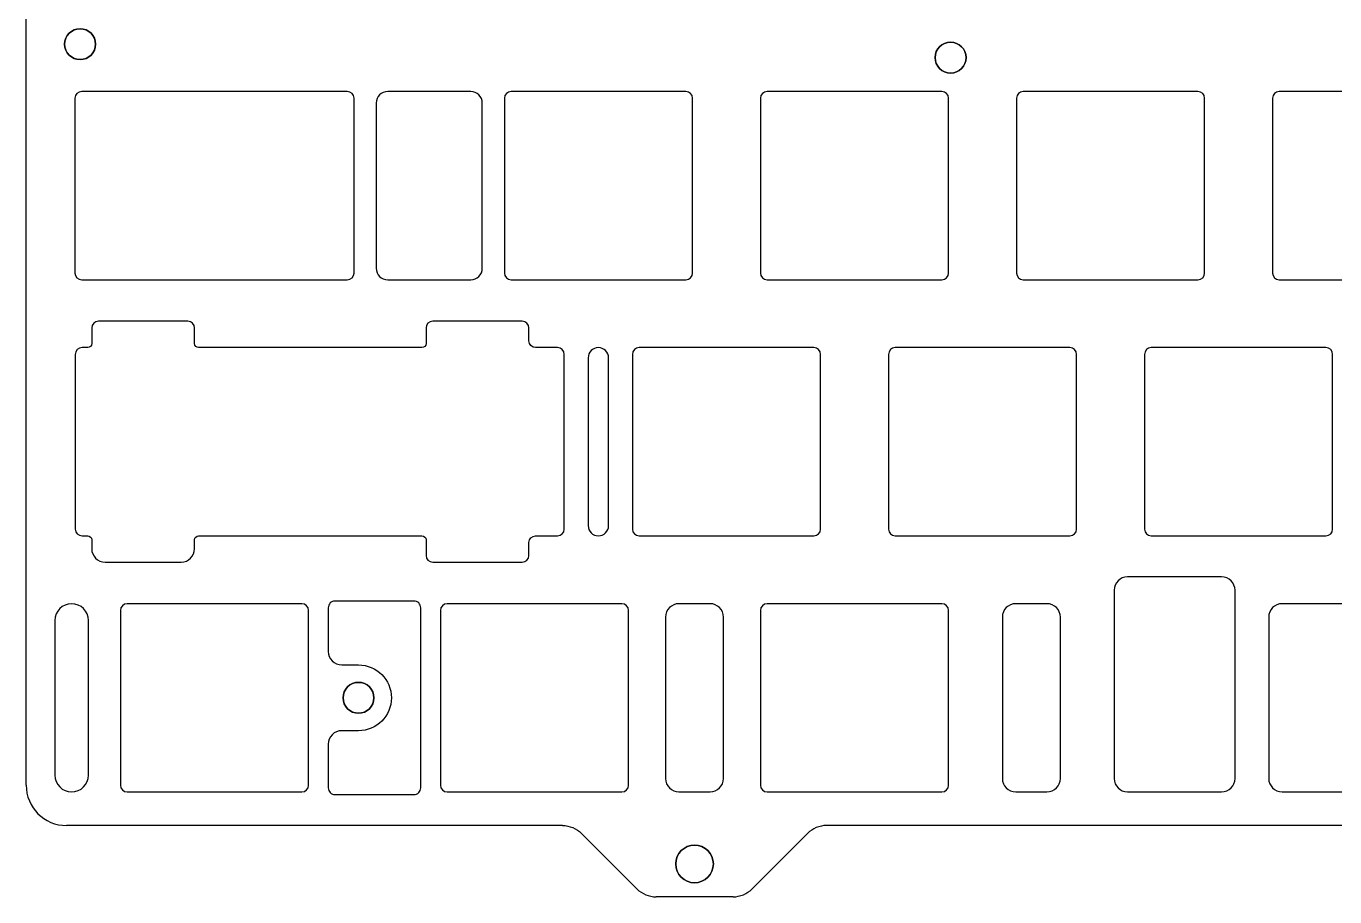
# Model space of a CAD drawing. Header units: millimetres. Extents: x 35 to 382, y 38 to 167.
# Drawn here: x 34.7 to 132, y 37.6 to 102.4 of the extents above; entities that cross this region are included whole.
import ezdxf

# ---------------------------------------------------------------- set-up
doc = ezdxf.new("R2010")
doc.units = ezdxf.units.MM
doc.header["$MEASUREMENT"] = 0

msp = doc.modelspace()

# ---------------------------------------------------------------- linework, layer by layer
for p, q in [((34.669, 45.955), (34.669, 158.968)), ((34.669, 45.955), (34.669, 158.968)), ((58.564, 97.555), (38.802, 97.555)), ((58.564, 97.555), (38.802, 97.555)), ((67.753, 97.555), (61.568, 97.555)), ((67.753, 97.555), (61.568, 97.555)), ((83.757, 97.555), (70.757, 97.555)), ((83.757, 97.555), (70.757, 97.555)), ((102.807, 97.555), (89.807, 97.555)), ((102.807, 97.555), (89.807, 97.555)), ((121.857, 97.555), (108.857, 97.555)), ((121.857, 97.555), (108.857, 97.555)), ((140.907, 97.555), (127.907, 97.555)), ((140.907, 97.555), (127.907, 97.555)), ((38.302, 97.055), (38.302, 84.055)), ((38.302, 97.055), (38.302, 84.055)), ((59.064, 84.055), (59.064, 97.055)), ((59.064, 84.055), (59.064, 97.055)), ((60.716, 96.703), (60.716, 84.407)), ((60.716, 96.703), (60.716, 84.407)), ((68.605, 84.407), (68.605, 96.703)), ((68.605, 84.407), (68.605, 96.703)), ((70.257, 97.055), (70.257, 84.055)), ((70.257, 97.055), (70.257, 84.055)), ((84.257, 84.055), (84.257, 97.055)), ((84.257, 84.055), (84.257, 97.055)), ((89.307, 97.055), (89.307, 84.055)), ((89.307, 97.055), (89.307, 84.055)), ((103.307, 84.055), (103.307, 97.055)), ((103.307, 84.055), (103.307, 97.055)), ((108.357, 97.055), (108.357, 84.055)), ((108.357, 97.055), (108.357, 84.055)), ((122.357, 84.055), (122.357, 97.055)), ((122.357, 84.055), (122.357, 97.055)), ((127.407, 97.055), (127.407, 84.055)), ((127.407, 97.055), (127.407, 84.055)), ((38.802, 83.555), (58.564, 83.555)), ((38.802, 83.555), (58.564, 83.555)), ((61.568, 83.555), (67.753, 83.555)), ((61.568, 83.555), (67.753, 83.555)), ((70.757, 83.555), (83.757, 83.555)), ((70.757, 83.555), (83.757, 83.555)), ((89.807, 83.555), (102.807, 83.555)), ((89.807, 83.555), (102.807, 83.555)), ((108.857, 83.555), (121.857, 83.555)), ((108.857, 83.555), (121.857, 83.555)), ((127.907, 83.555), (140.907, 83.555)), ((127.907, 83.555), (140.907, 83.555)), ((39.546, 79.967), (39.546, 78.805)), ((39.546, 79.967), (39.546, 78.805)), ((46.701, 80.467), (40.046, 80.467)), ((46.701, 80.467), (40.046, 80.467)), ((47.201, 78.805), (47.201, 79.967)), ((47.201, 78.805), (47.201, 79.967)), ((64.422, 79.967), (64.422, 78.805)), ((64.422, 79.967), (64.422, 78.805)), ((71.577, 80.467), (64.922, 80.467)), ((71.577, 80.467), (64.922, 80.467)), ((72.077, 79.005), (72.077, 79.967)), ((72.077, 79.005), (72.077, 79.967)), ((38.327, 78.005), (38.327, 65.005)), ((38.327, 78.005), (38.327, 65.005)), ((39.246, 78.505), (38.827, 78.505)), ((39.246, 78.505), (38.827, 78.505)), ((64.122, 78.505), (47.501, 78.505)), ((64.122, 78.505), (47.501, 78.505)), ((74.207, 78.505), (72.577, 78.505)), ((74.207, 78.505), (72.577, 78.505)), ((74.707, 65.005), (74.707, 78.005)), ((74.707, 65.005), (74.707, 78.005)), ((79.782, 78.005), (79.782, 65.005)), ((79.782, 78.005), (79.782, 65.005)), ((93.282, 78.505), (80.282, 78.505)), ((93.282, 78.505), (80.282, 78.505)), ((93.782, 65.005), (93.782, 78.005)), ((93.782, 65.005), (93.782, 78.005)), ((98.832, 78.005), (98.832, 65.005)), ((98.832, 78.005), (98.832, 65.005)), ((112.332, 78.505), (99.332, 78.505)), ((112.332, 78.505), (99.332, 78.505)), ((112.832, 65.005), (112.832, 78.005)), ((112.832, 65.005), (112.832, 78.005)), ((117.882, 78.005), (117.882, 65.005)), ((117.882, 78.005), (117.882, 65.005)), ((131.382, 78.505), (118.382, 78.505)), ((131.382, 78.505), (118.382, 78.505)), ((131.882, 65.005), (131.882, 78.005)), ((131.882, 65.005), (131.882, 78.005)), ((76.485, 77.746), (76.485, 65.264)), ((76.485, 77.746), (76.485, 65.264)), ((78.004, 65.264), (78.004, 77.746)), ((78.004, 65.264), (78.004, 77.746)), ((38.827, 64.505), (39.246, 64.505)), ((38.827, 64.505), (39.246, 64.505)), ((47.501, 64.505), (64.122, 64.505)), ((47.501, 64.505), (64.122, 64.505)), ((72.577, 64.505), (74.207, 64.505)), ((72.577, 64.505), (74.207, 64.505)), ((80.282, 64.505), (93.282, 64.505)), ((80.282, 64.505), (93.282, 64.505)), ((99.332, 64.505), (112.332, 64.505)), ((99.332, 64.505), (112.332, 64.505)), ((118.382, 64.505), (131.382, 64.505)), ((118.382, 64.505), (131.382, 64.505)), ((39.546, 64.205), (39.546, 63.543)), ((39.546, 64.205), (39.546, 63.543)), ((47.201, 63.543), (47.201, 64.205)), ((47.201, 63.543), (47.201, 64.205)), ((64.422, 64.205), (64.422, 63.043)), ((64.422, 64.205), (64.422, 63.043)), ((72.077, 63.043), (72.077, 64.005)), ((72.077, 63.043), (72.077, 64.005)), ((40.546, 62.543), (46.201, 62.543)), ((40.546, 62.543), (46.201, 62.543)), ((64.922, 62.543), (71.577, 62.543)), ((64.922, 62.543), (71.577, 62.543)), ((123.619, 61.455), (116.619, 61.455)), ((123.619, 61.455), (116.619, 61.455)), ((115.619, 60.455), (115.619, 46.455)), ((115.619, 60.455), (115.619, 46.455)), ((124.619, 46.455), (124.619, 60.455)), ((124.619, 46.455), (124.619, 60.455)), ((55.182, 59.455), (42.182, 59.455)), ((55.182, 59.455), (42.182, 59.455)), ((78.994, 59.455), (65.994, 59.455)), ((78.994, 59.455), (65.994, 59.455)), ((85.557, 59.455), (83.243, 59.455)), ((85.557, 59.455), (83.243, 59.455)), ((102.807, 59.455), (89.807, 59.455)), ((102.807, 59.455), (89.807, 59.455)), ((110.62, 59.455), (108.306, 59.455)), ((110.62, 59.455), (108.306, 59.455)), ((168.27, 59.455), (128.125, 59.455)), ((168.27, 59.455), (128.125, 59.455)), ((41.682, 58.955), (41.682, 45.955)), ((41.682, 58.955), (41.682, 45.955)), ((55.682, 45.955), (55.682, 58.955)), ((55.682, 45.955), (55.682, 58.955)), ((65.494, 58.955), (65.494, 45.955)), ((65.494, 58.955), (65.494, 45.955)), ((79.494, 45.955), (79.494, 58.955)), ((79.494, 45.955), (79.494, 58.955)), ((82.243, 58.455), (82.243, 46.455)), ((82.243, 58.455), (82.243, 46.455)), ((86.557, 46.455), (86.557, 58.455)), ((86.557, 46.455), (86.557, 58.455)), ((89.307, 58.955), (89.307, 45.955)), ((89.307, 58.955), (89.307, 45.955)), ((103.307, 45.955), (103.307, 58.955)), ((103.307, 45.955), (103.307, 58.955)), ((107.306, 58.455), (107.306, 46.455)), ((107.306, 58.455), (107.306, 46.455)), ((111.62, 46.455), (111.62, 58.455)), ((111.62, 46.455), (111.62, 58.455)), ((127.125, 58.455), (127.125, 46.455)), ((127.125, 58.455), (127.125, 46.455)), ((36.8, 58.205), (36.8, 46.705)), ((36.8, 58.205), (36.8, 46.705)), ((39.301, 46.705), (39.301, 58.205)), ((39.301, 46.705), (39.301, 58.205)), ((42.182, 45.455), (55.182, 45.455)), ((42.182, 45.455), (55.182, 45.455)), ((65.994, 45.455), (78.994, 45.455)), ((65.994, 45.455), (78.994, 45.455)), ((83.243, 45.455), (85.557, 45.455)), ((83.243, 45.455), (85.557, 45.455)), ((89.807, 45.455), (102.807, 45.455)), ((89.807, 45.455), (102.807, 45.455)), ((108.306, 45.455), (110.62, 45.455)), ((108.306, 45.455), (110.62, 45.455)), ((116.619, 45.455), (123.619, 45.455)), ((116.619, 45.455), (123.619, 45.455)), ((128.125, 45.455), (168.27, 45.455)), ((128.125, 45.455), (168.27, 45.455)), ((74.572, 42.955), (37.669, 42.955)), ((74.572, 42.955), (37.669, 42.955)), ((260.31, 42.955), (94.229, 42.955)), ((260.31, 42.955), (94.229, 42.955)), ((80.119, 38.236), (75.986, 42.369)), ((80.119, 38.236), (75.986, 42.369)), ((92.814, 42.369), (88.681, 38.236)), ((92.814, 42.369), (88.681, 38.236)), ((87.267, 37.65), (81.534, 37.65)), ((87.267, 37.65), (81.534, 37.65))]:
    msp.add_line(p, q)
msp.add_lwpolyline([(59.397, 54.905, -1), (59.397, 50.005), (58.147, 50.005, 0.414214), (57.147, 49.005), (57.147, 45.755, 0.414214), (57.647, 45.255), (63.528, 45.255, 0.414214), (64.028, 45.755), (64.028, 59.155, 0.414214), (63.528, 59.655), (57.647, 59.655, 0.414214), (57.147, 59.155), (57.147, 55.905, 0.414214), (58.147, 54.905)], format="xyb", close=True)
msp.add_lwpolyline([(59.397, 54.905, -1), (59.397, 50.005), (58.147, 50.005, 0.414214), (57.147, 49.005), (57.147, 45.755, 0.414214), (57.647, 45.255), (63.528, 45.255, 0.414214), (64.028, 45.755), (64.028, 59.155, 0.414214), (63.528, 59.655), (57.647, 59.655, 0.414214), (57.147, 59.155), (57.147, 55.905, 0.414214), (58.147, 54.905)], format="xyb", close=True)
at = {"extrusion": (0, 0, -1)}
for centre, radius in [((-38.682, 101.08), 1.15), ((-103.451, 100.08), 1.15), ((-59.397, 52.455), 1.15), ((-84.4, 40.094), 1.4)]:
    msp.add_circle(centre, radius, dxfattribs=at)
for centre, radius in [((38.682, 101.08), 1.15), ((103.451, 100.08), 1.15), ((59.397, 52.455), 1.15), ((84.4, 40.094), 1.4)]:
    msp.add_circle(centre, radius)
for centre, radius, start, end in [((37.669, 45.955), 3, 180, 270), ((37.669, 45.955), 3, 180, 270), ((94.229, 40.955), 2, 90, 135), ((94.229, 40.955), 2, 90, 135), ((81.534, 39.65), 2, 225, 270.00009), ((81.534, 39.65), 2, 225, 270.00009), ((87.267, 39.65), 2, 270.00009, 315), ((87.267, 39.65), 2, 270.00009, 315)]:
    msp.add_arc(centre, radius, start, end)
for points in [[(38.802, 97.555), (38.526, 97.555), (38.302, 97.331), (38.302, 97.055)], [(38.802, 97.555), (38.526, 97.555), (38.302, 97.331), (38.302, 97.055)], [(59.064, 97.055), (59.064, 97.331), (58.84, 97.555), (58.564, 97.555)], [(59.064, 97.055), (59.064, 97.331), (58.84, 97.555), (58.564, 97.555)], [(61.568, 97.555), (61.097, 97.555), (60.716, 97.174), (60.716, 96.703)], [(61.568, 97.555), (61.097, 97.555), (60.716, 97.174), (60.716, 96.703)], [(68.605, 96.703), (68.605, 97.174), (68.224, 97.555), (67.753, 97.555)], [(68.605, 96.703), (68.605, 97.174), (68.224, 97.555), (67.753, 97.555)], [(70.757, 97.555), (70.481, 97.555), (70.257, 97.331), (70.257, 97.055)], [(70.757, 97.555), (70.481, 97.555), (70.257, 97.331), (70.257, 97.055)], [(84.257, 97.055), (84.257, 97.331), (84.033, 97.555), (83.757, 97.555)], [(84.257, 97.055), (84.257, 97.331), (84.033, 97.555), (83.757, 97.555)], [(89.807, 97.555), (89.531, 97.555), (89.307, 97.331), (89.307, 97.055)], [(89.807, 97.555), (89.531, 97.555), (89.307, 97.331), (89.307, 97.055)], [(103.307, 97.055), (103.307, 97.331), (103.083, 97.555), (102.807, 97.555)], [(103.307, 97.055), (103.307, 97.331), (103.083, 97.555), (102.807, 97.555)], [(108.857, 97.555), (108.581, 97.555), (108.357, 97.331), (108.357, 97.055)], [(108.857, 97.555), (108.581, 97.555), (108.357, 97.331), (108.357, 97.055)], [(122.357, 97.055), (122.357, 97.331), (122.133, 97.555), (121.857, 97.555)], [(122.357, 97.055), (122.357, 97.331), (122.133, 97.555), (121.857, 97.555)], [(127.907, 97.555), (127.631, 97.555), (127.407, 97.331), (127.407, 97.055)], [(127.907, 97.555), (127.631, 97.555), (127.407, 97.331), (127.407, 97.055)], [(38.302, 84.055), (38.302, 83.779), (38.526, 83.555), (38.802, 83.555)], [(38.302, 84.055), (38.302, 83.779), (38.526, 83.555), (38.802, 83.555)], [(58.564, 83.555), (58.84, 83.555), (59.064, 83.779), (59.064, 84.055)], [(58.564, 83.555), (58.84, 83.555), (59.064, 83.779), (59.064, 84.055)], [(60.716, 84.407), (60.716, 83.937), (61.097, 83.555), (61.568, 83.555)], [(60.716, 84.407), (60.716, 83.937), (61.097, 83.555), (61.568, 83.555)], [(67.753, 83.555), (68.224, 83.555), (68.605, 83.937), (68.605, 84.407)], [(67.753, 83.555), (68.224, 83.555), (68.605, 83.937), (68.605, 84.407)], [(70.257, 84.055), (70.257, 83.779), (70.481, 83.555), (70.757, 83.555)], [(70.257, 84.055), (70.257, 83.779), (70.481, 83.555), (70.757, 83.555)], [(83.757, 83.555), (84.033, 83.555), (84.257, 83.779), (84.257, 84.055)], [(83.757, 83.555), (84.033, 83.555), (84.257, 83.779), (84.257, 84.055)], [(89.307, 84.055), (89.307, 83.779), (89.531, 83.555), (89.807, 83.555)], [(89.307, 84.055), (89.307, 83.779), (89.531, 83.555), (89.807, 83.555)], [(102.807, 83.555), (103.083, 83.555), (103.307, 83.779), (103.307, 84.055)], [(102.807, 83.555), (103.083, 83.555), (103.307, 83.779), (103.307, 84.055)], [(108.357, 84.055), (108.357, 83.779), (108.581, 83.555), (108.857, 83.555)], [(108.357, 84.055), (108.357, 83.779), (108.581, 83.555), (108.857, 83.555)], [(121.857, 83.555), (122.133, 83.555), (122.357, 83.779), (122.357, 84.055)], [(121.857, 83.555), (122.133, 83.555), (122.357, 83.779), (122.357, 84.055)], [(127.407, 84.055), (127.407, 83.779), (127.631, 83.555), (127.907, 83.555)], [(127.407, 84.055), (127.407, 83.779), (127.631, 83.555), (127.907, 83.555)], [(40.046, 80.467), (39.77, 80.467), (39.546, 80.243), (39.546, 79.967)], [(40.046, 80.467), (39.77, 80.467), (39.546, 80.243), (39.546, 79.967)], [(47.201, 79.967), (47.201, 80.243), (46.977, 80.467), (46.701, 80.467)], [(47.201, 79.967), (47.201, 80.243), (46.977, 80.467), (46.701, 80.467)], [(64.922, 80.467), (64.646, 80.467), (64.422, 80.243), (64.422, 79.967)], [(64.922, 80.467), (64.646, 80.467), (64.422, 80.243), (64.422, 79.967)], [(72.077, 79.967), (72.077, 80.243), (71.853, 80.467), (71.577, 80.467)], [(72.077, 79.967), (72.077, 80.243), (71.853, 80.467), (71.577, 80.467)], [(72.577, 78.505), (72.301, 78.505), (72.077, 78.729), (72.077, 79.005)], [(72.577, 78.505), (72.301, 78.505), (72.077, 78.729), (72.077, 79.005)], [(38.827, 78.505), (38.551, 78.505), (38.327, 78.281), (38.327, 78.005)], [(38.827, 78.505), (38.551, 78.505), (38.327, 78.281), (38.327, 78.005)], [(39.546, 78.805), (39.546, 78.639), (39.412, 78.505), (39.246, 78.505)], [(39.546, 78.805), (39.546, 78.639), (39.412, 78.505), (39.246, 78.505)], [(47.501, 78.505), (47.335, 78.505), (47.201, 78.639), (47.201, 78.805)], [(47.501, 78.505), (47.335, 78.505), (47.201, 78.639), (47.201, 78.805)], [(64.422, 78.805), (64.422, 78.639), (64.288, 78.505), (64.122, 78.505)], [(64.422, 78.805), (64.422, 78.639), (64.288, 78.505), (64.122, 78.505)], [(74.707, 78.005), (74.707, 78.281), (74.483, 78.505), (74.207, 78.505)], [(74.707, 78.005), (74.707, 78.281), (74.483, 78.505), (74.207, 78.505)], [(80.282, 78.505), (80.006, 78.505), (79.782, 78.281), (79.782, 78.005)], [(80.282, 78.505), (80.006, 78.505), (79.782, 78.281), (79.782, 78.005)], [(93.782, 78.005), (93.782, 78.281), (93.558, 78.505), (93.282, 78.505)], [(93.782, 78.005), (93.782, 78.281), (93.558, 78.505), (93.282, 78.505)], [(99.332, 78.505), (99.056, 78.505), (98.832, 78.281), (98.832, 78.005)], [(99.332, 78.505), (99.056, 78.505), (98.832, 78.281), (98.832, 78.005)], [(112.832, 78.005), (112.832, 78.281), (112.608, 78.505), (112.332, 78.505)], [(112.832, 78.005), (112.832, 78.281), (112.608, 78.505), (112.332, 78.505)], [(118.382, 78.505), (118.106, 78.505), (117.882, 78.281), (117.882, 78.005)], [(118.382, 78.505), (118.106, 78.505), (117.882, 78.281), (117.882, 78.005)], [(131.882, 78.005), (131.882, 78.281), (131.658, 78.505), (131.382, 78.505)], [(131.882, 78.005), (131.882, 78.281), (131.658, 78.505), (131.382, 78.505)], [(38.327, 65.005), (38.327, 64.729), (38.551, 64.505), (38.827, 64.505)], [(38.327, 65.005), (38.327, 64.729), (38.551, 64.505), (38.827, 64.505)], [(39.246, 64.505), (39.412, 64.505), (39.546, 64.371), (39.546, 64.205)], [(39.246, 64.505), (39.412, 64.505), (39.546, 64.371), (39.546, 64.205)], [(47.201, 64.205), (47.201, 64.371), (47.335, 64.505), (47.501, 64.505)], [(47.201, 64.205), (47.201, 64.371), (47.335, 64.505), (47.501, 64.505)], [(64.122, 64.505), (64.288, 64.505), (64.422, 64.371), (64.422, 64.205)], [(64.122, 64.505), (64.288, 64.505), (64.422, 64.371), (64.422, 64.205)], [(72.077, 64.005), (72.077, 64.281), (72.301, 64.505), (72.577, 64.505)], [(72.077, 64.005), (72.077, 64.281), (72.301, 64.505), (72.577, 64.505)], [(74.207, 64.505), (74.483, 64.505), (74.707, 64.729), (74.707, 65.005)], [(74.207, 64.505), (74.483, 64.505), (74.707, 64.729), (74.707, 65.005)], [(79.782, 65.005), (79.782, 64.729), (80.006, 64.505), (80.282, 64.505)], [(79.782, 65.005), (79.782, 64.729), (80.006, 64.505), (80.282, 64.505)], [(93.282, 64.505), (93.558, 64.505), (93.782, 64.729), (93.782, 65.005)], [(93.282, 64.505), (93.558, 64.505), (93.782, 64.729), (93.782, 65.005)], [(98.832, 65.005), (98.832, 64.729), (99.056, 64.505), (99.332, 64.505)], [(98.832, 65.005), (98.832, 64.729), (99.056, 64.505), (99.332, 64.505)], [(112.332, 64.505), (112.608, 64.505), (112.832, 64.729), (112.832, 65.005)], [(112.332, 64.505), (112.608, 64.505), (112.832, 64.729), (112.832, 65.005)], [(117.882, 65.005), (117.882, 64.729), (118.106, 64.505), (118.382, 64.505)], [(117.882, 65.005), (117.882, 64.729), (118.106, 64.505), (118.382, 64.505)], [(131.382, 64.505), (131.658, 64.505), (131.882, 64.729), (131.882, 65.005)], [(131.382, 64.505), (131.658, 64.505), (131.882, 64.729), (131.882, 65.005)], [(39.546, 63.543), (39.546, 62.991), (39.994, 62.543), (40.546, 62.543)], [(39.546, 63.543), (39.546, 62.991), (39.994, 62.543), (40.546, 62.543)], [(46.201, 62.543), (46.753, 62.543), (47.201, 62.991), (47.201, 63.543)], [(46.201, 62.543), (46.753, 62.543), (47.201, 62.991), (47.201, 63.543)], [(64.422, 63.043), (64.422, 62.767), (64.646, 62.543), (64.922, 62.543)], [(64.422, 63.043), (64.422, 62.767), (64.646, 62.543), (64.922, 62.543)], [(71.577, 62.543), (71.853, 62.543), (72.077, 62.767), (72.077, 63.043)], [(71.577, 62.543), (71.853, 62.543), (72.077, 62.767), (72.077, 63.043)], [(116.619, 61.455), (116.067, 61.455), (115.619, 61.007), (115.619, 60.455)], [(116.619, 61.455), (116.067, 61.455), (115.619, 61.007), (115.619, 60.455)], [(124.619, 60.455), (124.619, 61.007), (124.171, 61.455), (123.619, 61.455)], [(124.619, 60.455), (124.619, 61.007), (124.171, 61.455), (123.619, 61.455)], [(38.05, 59.455), (37.36, 59.455), (36.8, 58.896), (36.8, 58.205)], [(38.05, 59.455), (37.36, 59.455), (36.8, 58.896), (36.8, 58.205)], [(39.301, 58.205), (39.301, 58.896), (38.741, 59.455), (38.05, 59.455)], [(39.301, 58.205), (39.301, 58.896), (38.741, 59.455), (38.05, 59.455)], [(42.182, 59.455), (41.906, 59.455), (41.682, 59.231), (41.682, 58.955)], [(42.182, 59.455), (41.906, 59.455), (41.682, 59.231), (41.682, 58.955)], [(55.682, 58.955), (55.682, 59.231), (55.458, 59.455), (55.182, 59.455)], [(55.682, 58.955), (55.682, 59.231), (55.458, 59.455), (55.182, 59.455)], [(65.994, 59.455), (65.718, 59.455), (65.494, 59.231), (65.494, 58.955)], [(65.994, 59.455), (65.718, 59.455), (65.494, 59.231), (65.494, 58.955)], [(79.494, 58.955), (79.494, 59.231), (79.27, 59.455), (78.994, 59.455)], [(79.494, 58.955), (79.494, 59.231), (79.27, 59.455), (78.994, 59.455)], [(83.243, 59.455), (82.691, 59.455), (82.243, 59.007), (82.243, 58.455)], [(83.243, 59.455), (82.691, 59.455), (82.243, 59.007), (82.243, 58.455)], [(86.557, 58.455), (86.557, 59.007), (86.11, 59.455), (85.557, 59.455)], [(86.557, 58.455), (86.557, 59.007), (86.11, 59.455), (85.557, 59.455)], [(89.807, 59.455), (89.531, 59.455), (89.307, 59.231), (89.307, 58.955)], [(89.807, 59.455), (89.531, 59.455), (89.307, 59.231), (89.307, 58.955)], [(103.307, 58.955), (103.307, 59.231), (103.083, 59.455), (102.807, 59.455)], [(103.307, 58.955), (103.307, 59.231), (103.083, 59.455), (102.807, 59.455)], [(108.306, 59.455), (107.754, 59.455), (107.306, 59.007), (107.306, 58.455)], [(108.306, 59.455), (107.754, 59.455), (107.306, 59.007), (107.306, 58.455)], [(111.62, 58.455), (111.62, 59.007), (111.172, 59.455), (110.62, 59.455)], [(111.62, 58.455), (111.62, 59.007), (111.172, 59.455), (110.62, 59.455)], [(128.125, 59.455), (127.573, 59.455), (127.125, 59.007), (127.125, 58.455)], [(128.125, 59.455), (127.573, 59.455), (127.125, 59.007), (127.125, 58.455)], [(36.8, 46.705), (36.8, 46.015), (37.36, 45.455), (38.05, 45.455)], [(36.8, 46.705), (36.8, 46.015), (37.36, 45.455), (38.05, 45.455)], [(38.05, 45.455), (38.741, 45.455), (39.301, 46.015), (39.301, 46.705)], [(38.05, 45.455), (38.741, 45.455), (39.301, 46.015), (39.301, 46.705)], [(41.682, 45.955), (41.682, 45.679), (41.906, 45.455), (42.182, 45.455)], [(41.682, 45.955), (41.682, 45.679), (41.906, 45.455), (42.182, 45.455)], [(55.182, 45.455), (55.458, 45.455), (55.682, 45.679), (55.682, 45.955)], [(55.182, 45.455), (55.458, 45.455), (55.682, 45.679), (55.682, 45.955)], [(65.494, 45.955), (65.494, 45.679), (65.718, 45.455), (65.994, 45.455)], [(65.494, 45.955), (65.494, 45.679), (65.718, 45.455), (65.994, 45.455)], [(78.994, 45.455), (79.27, 45.455), (79.494, 45.679), (79.494, 45.955)], [(78.994, 45.455), (79.27, 45.455), (79.494, 45.679), (79.494, 45.955)], [(82.243, 46.455), (82.243, 45.903), (82.691, 45.455), (83.243, 45.455)], [(82.243, 46.455), (82.243, 45.903), (82.691, 45.455), (83.243, 45.455)], [(85.557, 45.455), (86.11, 45.455), (86.557, 45.903), (86.557, 46.455)], [(85.557, 45.455), (86.11, 45.455), (86.557, 45.903), (86.557, 46.455)], [(89.307, 45.955), (89.307, 45.679), (89.531, 45.455), (89.807, 45.455)], [(89.307, 45.955), (89.307, 45.679), (89.531, 45.455), (89.807, 45.455)], [(102.807, 45.455), (103.083, 45.455), (103.307, 45.679), (103.307, 45.955)], [(102.807, 45.455), (103.083, 45.455), (103.307, 45.679), (103.307, 45.955)], [(107.306, 46.455), (107.306, 45.903), (107.754, 45.455), (108.306, 45.455)], [(107.306, 46.455), (107.306, 45.903), (107.754, 45.455), (108.306, 45.455)], [(110.62, 45.455), (111.172, 45.455), (111.62, 45.903), (111.62, 46.455)], [(110.62, 45.455), (111.172, 45.455), (111.62, 45.903), (111.62, 46.455)], [(115.619, 46.455), (115.619, 45.903), (116.067, 45.455), (116.619, 45.455)], [(115.619, 46.455), (115.619, 45.903), (116.067, 45.455), (116.619, 45.455)], [(123.619, 45.455), (124.171, 45.455), (124.619, 45.903), (124.619, 46.455)], [(123.619, 45.455), (124.171, 45.455), (124.619, 45.903), (124.619, 46.455)], [(127.125, 46.455), (127.125, 45.903), (127.573, 45.455), (128.125, 45.455)], [(127.125, 46.455), (127.125, 45.903), (127.573, 45.455), (128.125, 45.455)]]:
    msp.add_open_spline(points, degree=3)
for points, knots in [([(78.004, 77.746), (78.004, 78.165), (77.664, 78.505), (77.244, 78.505), (76.825, 78.505), (76.485, 78.165), (76.485, 77.746)], [-7, -7, -7, -7, -5.999998, -5.999998, -5.999998, -5, -5, -5, -5]), ([(78.004, 77.746), (78.004, 78.165), (77.664, 78.505), (77.244, 78.505), (76.825, 78.505), (76.485, 78.165), (76.485, 77.746)], [-7, -7, -7, -7, -5.999998, -5.999998, -5.999998, -5, -5, -5, -5]), ([(76.485, 65.264), (76.485, 64.845), (76.825, 64.505), (77.244, 64.505), (77.664, 64.505), (78.004, 64.845), (78.004, 65.264)], [-10, -10, -10, -10, -8.999998, -8.999998, -8.999998, -8, -8, -8, -8]), ([(76.485, 65.264), (76.485, 64.845), (76.825, 64.505), (77.244, 64.505), (77.664, 64.505), (78.004, 64.845), (78.004, 65.264)], [-10, -10, -10, -10, -8.999998, -8.999998, -8.999998, -8, -8, -8, -8]), ([(74.572, 42.955), (74.835, 42.955), (75.094, 42.903), (75.58, 42.702), (75.8, 42.555), (75.986, 42.369)], [-0.1577024, -0.1577024, -0.1577024, -0.1577024, -0.0788512, -0.0788512, 0, 0, 0, 0]), ([(74.572, 42.955), (74.835, 42.955), (75.094, 42.903), (75.58, 42.702), (75.8, 42.555), (75.986, 42.369)], [-0.1577024, -0.1577024, -0.1577024, -0.1577024, -0.0788512, -0.0788512, 0, 0, 0, 0])]:
    msp.add_open_spline(points, degree=3, knots=knots)

doc.saveas('drawing.dxf')
